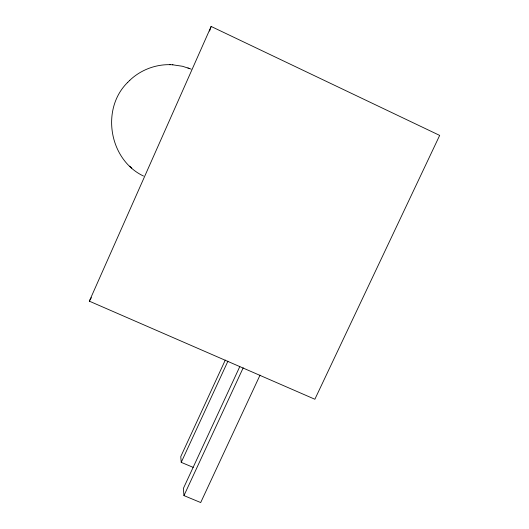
<?xml version="1.0" encoding="UTF-8"?>
<svg xmlns="http://www.w3.org/2000/svg" width="529" height="529" viewBox="0 0 529 529"><rect width="100%" height="100%" fill="white"/><g stroke="black" fill="none" stroke-linecap="round" stroke-linejoin="round"><path stroke-width="0.79" d="M127.74 82.339C100.51 108.954 109.119 159.771 143.511 176.051M209.596 31.046L211.137 26.45L439.672 135.411L314.867 399.25L89.328 301.166L211.137 26.45M225.301 360.057L180.759 456.633L181.229 462.359L193.204 467.378M181.229 462.359L227.933 361.168M239.789 366.617L183.371 488.446L183.96 495.6L200.696 502.55L260.037 375.134M183.96 495.6L243.195 367.807M89.328 301.166L91.385 297.668M129.579 80.507C140.324 70.126 155.288 64.3 170.226 64.677M127.542 82.544L129.784 80.302M172.533 64.776L182.518 66.277L191.141 69.107M169.802 64.657L172.91 64.789M187.907 67.884L188.364 68.049M189.349 68.406L189.693 68.539M129.665 166.139L131.767 168.07"/></g></svg>
